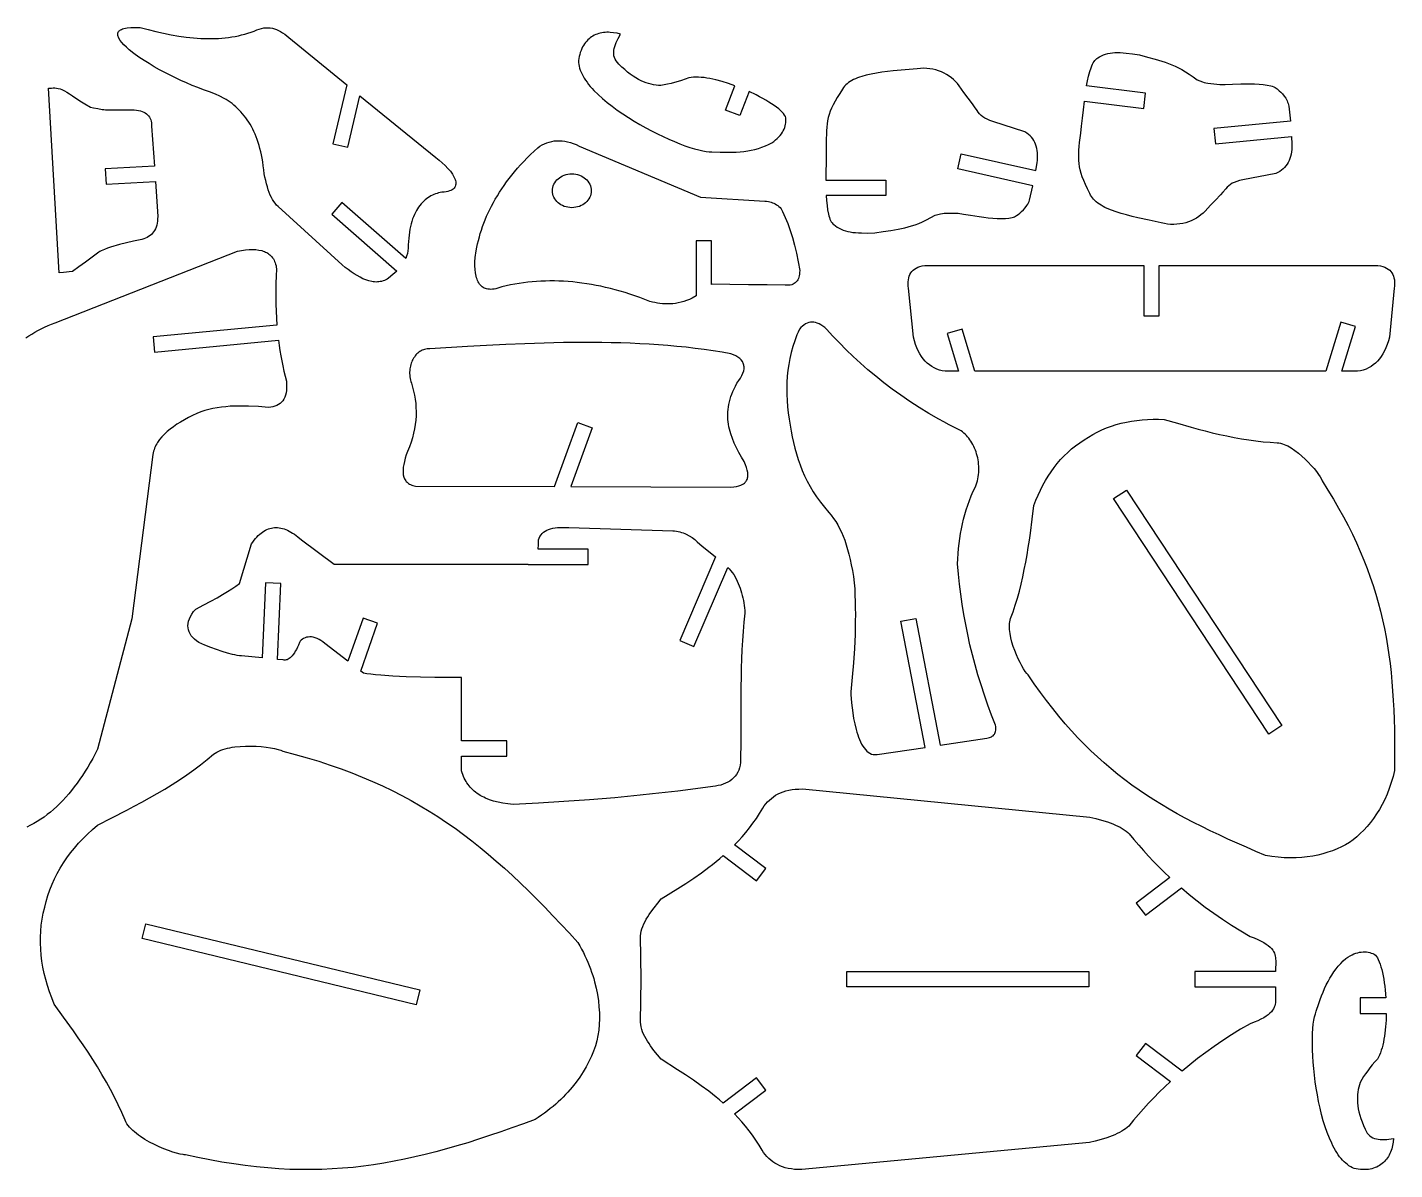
# Model space of a CAD drawing. Extents: x 0 to 500, y 0 to 229.
# Drawn here: x 233.2 to 500, y 0 to 222.8 of the extents above; entities that cross this region are included whole.
import ezdxf

# ---------------------------------------------------------------- set-up
doc = ezdxf.new("R2010")
doc.units = 0

msp = doc.modelspace()

# ---------------------------------------------------------------- linework, layer by layer
at = {"layer": 'schildpad'}
for points in [[(253.06, 218.44), (252.53, 218.94), (252.06, 219.41), (251.65, 219.87), (251.33, 220.29), (251.08, 220.69), (250.99, 220.88), (250.92, 221.07), (250.87, 221.24), (250.85, 221.41), (250.85, 221.57), (250.88, 221.72), (250.93, 221.86), (251.01, 221.99), (251.11, 222.12), (251.24, 222.23), (251.4, 222.34), (251.59, 222.43), (251.81, 222.52), (252.06, 222.6), (252.34, 222.66), (252.66, 222.72), (253.38, 222.79), (254.24, 222.82), (255.24, 222.81), (256.78, 222.39), (258.3, 222.01), (259.8, 221.67), (261.29, 221.38), (262.76, 221.13), (264.21, 220.93), (265.64, 220.77), (267.05, 220.67), (268.44, 220.63), (269.13, 220.63), (269.81, 220.65), (270.48, 220.68), (271.15, 220.72), (271.81, 220.79), (272.47, 220.86), (273.11, 220.96), (273.76, 221.07), (274.39, 221.2), (275.02, 221.35), (275.64, 221.51), (276.26, 221.69), (276.87, 221.89), (277.47, 222.11), (277.96, 222.33), (278.43, 222.49), (278.89, 222.62), (279.34, 222.71), (279.77, 222.75), (280.2, 222.76), (280.62, 222.72), (281.03, 222.65), (281.43, 222.55), (281.83, 222.4), (282.23, 222.22), (282.62, 222.01), (283.02, 221.76), (283.42, 221.48), (283.81, 221.17), (284.22, 220.82), (295.52, 211.59), (292.84, 200.1), (295.76, 199.42), (298.11, 209.48), (312.89, 197.41), (313.55, 196.91), (314.17, 196.39), (314.75, 195.86), (315.28, 195.31), (315.74, 194.76), (316.14, 194.21), (316.3, 193.94), (316.45, 193.68), (316.57, 193.42), (316.67, 193.16), (316.75, 192.92), (316.79, 192.68), (316.82, 192.45), (316.81, 192.22), (316.77, 192.01), (316.7, 191.81), (316.6, 191.63), (316.47, 191.45), (316.31, 191.29), (316.1, 191.15), (315.86, 191.02), (315.59, 190.91), (315.27, 190.82), (314.92, 190.75), (314.52, 190.69), (314.08, 190.66), (313.46, 190.53), (313.15, 190.44), (312.84, 190.33), (312.54, 190.21), (312.24, 190.08), (311.94, 189.93), (311.65, 189.76), (311.37, 189.57), (311.09, 189.37), (310.82, 189.15), (310.55, 188.91), (310.29, 188.65), (310.04, 188.37), (309.8, 188.08), (309.56, 187.76), (309.34, 187.43), (309.13, 187.07), (308.93, 186.7), (308.74, 186.3), (308.56, 185.88), (308.39, 185.44), (308.24, 184.98), (308.1, 184.49), (307.97, 183.98), (307.86, 183.45), (307.76, 182.89), (307.68, 182.31), (307.62, 181.71), (307.57, 181.08), (307.54, 180.43), (307.53, 179.75), (307.46, 179.2), (307.36, 178.69), (307.22, 178.21), (307.06, 177.75), (294.57, 188.64), (292.6, 186.38), (305.31, 175.29), (304.93, 174.94), (304.53, 174.6), (303.66, 173.89), (303.4, 173.73), (303.14, 173.59), (302.88, 173.47), (302.61, 173.36), (302.34, 173.28), (302.07, 173.22), (301.8, 173.18), (301.53, 173.16), (301.25, 173.15), (300.97, 173.16), (300.69, 173.19), (300.41, 173.23), (299.84, 173.36), (299.27, 173.55), (298.7, 173.78), (298.12, 174.07), (297.54, 174.39), (296.96, 174.75), (296.37, 175.15), (295.79, 175.57), (295.21, 176.01), (294.63, 176.47), (282.13, 187.88), (281.85, 188.17), (281.57, 188.5), (281.31, 188.85), (281.07, 189.24), (280.83, 189.66), (280.61, 190.12), (280.41, 190.61), (280.22, 191.13), (280.04, 191.69), (279.87, 192.29), (279.72, 192.92), (279.58, 193.58), (279.45, 194.28), (279.34, 195.02), (279.24, 195.8), (279.15, 196.61), (279.04, 197.29), (278.9, 197.94), (278.76, 198.57), (278.6, 199.19), (278.43, 199.79), (278.25, 200.36), (278.06, 200.92), (277.86, 201.47), (277.64, 201.99), (277.42, 202.5), (277.18, 202.99), (276.93, 203.46), (276.67, 203.92), (276.4, 204.36), (276.12, 204.79), (275.83, 205.2), (275.53, 205.59), (275.22, 205.97), (274.9, 206.33), (274.57, 206.68), (274.23, 207.02), (273.88, 207.34), (273.53, 207.64), (273.16, 207.94), (272.78, 208.21), (272.4, 208.48), (272.01, 208.73), (271.61, 208.97), (270.78, 209.42), (269.93, 209.81), (268.76, 210.22), (267.61, 210.63), (266.48, 211.07), (265.36, 211.51), (264.26, 211.97), (263.18, 212.45), (262.11, 212.95), (261.06, 213.47), (260.02, 214.01), (258.99, 214.56), (257.97, 215.15), (256.97, 215.75), (255.98, 216.38), (255, 217.04), (254.02, 217.73), (253.06, 218.44)], [(348.64, 215.64), (348.34, 215.95), (348.1, 216.27), (347.91, 216.59), (347.77, 216.93), (347.67, 217.27), (347.63, 217.63), (347.62, 217.99), (347.65, 218.35), (347.72, 218.73), (347.82, 219.1), (347.95, 219.49), (348.11, 219.88), (348.29, 220.27), (348.5, 220.67), (348.95, 221.47), (348.26, 221.66), (347.58, 221.78), (346.91, 221.85), (346.58, 221.87), (346.26, 221.87), (345.93, 221.85), (345.61, 221.82), (345.3, 221.77), (344.99, 221.7), (344.69, 221.62), (344.4, 221.52), (344.11, 221.41), (343.83, 221.28), (343.56, 221.13), (343.3, 220.97), (343.04, 220.79), (342.8, 220.59), (342.56, 220.37), (342.34, 220.13), (342.12, 219.88), (341.92, 219.6), (341.73, 219.31), (341.55, 219), (341.39, 218.67), (341.24, 218.32), (341.1, 217.95), (340.98, 217.56), (340.87, 217.15), (340.78, 216.72), (340.75, 216.35), (340.76, 215.98), (340.8, 215.6), (340.86, 215.22), (340.96, 214.84), (341.09, 214.45), (341.25, 214.06), (341.43, 213.67), (341.64, 213.28), (341.88, 212.89), (342.13, 212.49), (342.42, 212.1), (342.72, 211.7), (343.05, 211.31), (343.4, 210.91), (343.76, 210.52), (344.55, 209.73), (345.41, 208.95), (346.33, 208.18), (347.3, 207.42), (348.32, 206.67), (349.38, 205.94), (350.47, 205.23), (351.59, 204.54), (352.72, 203.88), (353.86, 203.24), (355, 202.63), (356.14, 202.05), (357.27, 201.51), (358.38, 201.01), (359.46, 200.54), (360.5, 200.12), (361.51, 199.74), (362.47, 199.41), (363.37, 199.13), (364.2, 198.9), (364.97, 198.73), (365.66, 198.61), (366.26, 198.55), (366.53, 198.55), (366.78, 198.56), (368.39, 198.47), (369.18, 198.45), (369.97, 198.45), (370.75, 198.46), (371.51, 198.49), (372.27, 198.55), (373.01, 198.63), (373.75, 198.74), (374.46, 198.87), (375.17, 199.02), (375.86, 199.21), (376.54, 199.43), (377.2, 199.68), (377.84, 199.96), (378.47, 200.27), (378.85, 200.56), (379.21, 200.86), (379.53, 201.15), (379.82, 201.45), (380.09, 201.75), (380.32, 202.05), (380.52, 202.36), (380.7, 202.66), (380.85, 202.97), (380.97, 203.28), (381.07, 203.59), (381.14, 203.91), (381.19, 204.23), (381.21, 204.54), (381.21, 204.86), (381.18, 205.19), (381.1, 205.44), (380.96, 205.7), (380.75, 205.99), (380.49, 206.28), (380.17, 206.59), (379.8, 206.91), (379.38, 207.24), (378.92, 207.58), (378.42, 207.92), (377.88, 208.26), (377.3, 208.61), (376.7, 208.96), (376.06, 209.3), (375.4, 209.64), (374.02, 210.3), (372.23, 205.61), (369.43, 206.67), (371.24, 211.44), (370, 211.88), (368.76, 212.26), (367.54, 212.59), (366.95, 212.72), (366.36, 212.84), (365.79, 212.94), (365.23, 213.02), (364.69, 213.07), (364.16, 213.11), (363.66, 213.12), (363.18, 213.11), (362.72, 213.07), (362.29, 213), (361.57, 212.73), (360.87, 212.48), (360.17, 212.25), (359.49, 212.05), (358.81, 211.87), (358.14, 211.72), (357.48, 211.59), (356.82, 211.47), (356.35, 211.5), (355.88, 211.55), (355.4, 211.63), (354.92, 211.72), (354.43, 211.85), (353.94, 212.01), (353.44, 212.2), (352.94, 212.42), (352.43, 212.68), (351.91, 212.97), (351.39, 213.31), (350.85, 213.68), (350.31, 214.1), (349.77, 214.57), (349.21, 215.08), (348.64, 215.64)], [(477.2, 210.7), (477.46, 210.47), (477.76, 210.18), (478.08, 209.83), (478.4, 209.43), (478.71, 208.98), (478.98, 208.5), (479.09, 208.24), (479.19, 207.98), (479.28, 207.71), (479.34, 207.43), (479.62, 204.54), (464.71, 203.09), (465, 200.1), (479.84, 201.54), (479.92, 200.03), (479.91, 199.51), (479.88, 199.01), (479.83, 198.53), (479.75, 198.07), (479.65, 197.63), (479.52, 197.22), (479.36, 196.83), (479.18, 196.46), (478.97, 196.11), (478.74, 195.78), (478.48, 195.48), (478.2, 195.2), (477.89, 194.94), (477.55, 194.71), (477.18, 194.5), (476.79, 194.32), (470.37, 193.07), (469.72, 192.93), (469.17, 192.77), (468.69, 192.59), (468.28, 192.4), (467.93, 192.17), (467.61, 191.92), (467.31, 191.64), (467.03, 191.32), (466.48, 190.69), (465.97, 190.13), (465, 189.14), (464.04, 188.14), (463.53, 187.58), (462.98, 186.95), (462.6, 186.59), (462.18, 186.24), (461.74, 185.92), (461.28, 185.62), (460.79, 185.35), (460.28, 185.11), (459.75, 184.9), (459.2, 184.72), (458.64, 184.58), (458.06, 184.47), (457.47, 184.4), (456.87, 184.37), (456.27, 184.39), (455.65, 184.44), (455.04, 184.55), (454.42, 184.71), (452.11, 185.19), (449.84, 185.68), (448.73, 185.94), (447.66, 186.22), (446.63, 186.51), (445.65, 186.82), (444.73, 187.15), (443.87, 187.51), (443.46, 187.7), (443.08, 187.9), (442.71, 188.11), (442.37, 188.32), (442.05, 188.55), (441.75, 188.78), (441.47, 189.03), (441.22, 189.28), (441, 189.55), (440.8, 189.82), (440.63, 190.11), (440.49, 190.41), (440.03, 191.32), (439.64, 192.16), (439.3, 192.93), (439.03, 193.66), (438.8, 194.34), (438.62, 195), (438.49, 195.63), (438.4, 196.26), (438.35, 196.88), (438.33, 197.52), (438.34, 198.18), (438.37, 198.87), (438.43, 199.61), (438.51, 200.39), (438.72, 202.17), (438.89, 203.58), (439.06, 205.13), (439.24, 206.76), (439.44, 208.42), (451.02, 206.98), (451.39, 209.96), (439.88, 211.39), (440.06, 212.38), (440.27, 213.32), (440.5, 214.18), (440.75, 214.95), (440.88, 215.29), (441.03, 215.61), (441.17, 215.9), (441.33, 216.16), (441.5, 216.39), (441.67, 216.58), (441.85, 216.73), (442.04, 216.85), (442.4, 217.08), (442.77, 217.28), (443.16, 217.45), (443.57, 217.59), (444, 217.7), (444.44, 217.79), (444.91, 217.85), (445.4, 217.89), (445.91, 217.9), (446.44, 217.9), (447, 217.87), (447.58, 217.82), (448.82, 217.68), (450.17, 217.47), (451.78, 217.01), (453.24, 216.61), (454.58, 216.22), (455.23, 216.01), (455.87, 215.78), (456.51, 215.53), (457.15, 215.25), (457.8, 214.93), (458.46, 214.57), (459.15, 214.17), (459.87, 213.7), (460.63, 213.18), (461.43, 212.6), (462.47, 212.2), (462.82, 212.09), (463.16, 212.01), (463.55, 211.95), (464.09, 211.88), (465.84, 211.67), (466.88, 211.7), (468.31, 211.75), (469.98, 211.8), (470.87, 211.81), (471.77, 211.81), (472.66, 211.79), (473.52, 211.74), (474.35, 211.66), (475.11, 211.56), (475.79, 211.41), (476.1, 211.32), (476.38, 211.22), (476.63, 211.11), (476.85, 210.98), (477.04, 210.85), (477.2, 210.7)], [(426.2, 186.13), (426.49, 186.32), (426.83, 186.57), (427.19, 186.88), (427.56, 187.24), (427.91, 187.64), (428.24, 188.09), (428.39, 188.33), (428.52, 188.58), (428.64, 188.84), (428.73, 189.1), (429.36, 191.94), (414.75, 195.22), (415.41, 198.14), (429.95, 194.89), (430.22, 196.37), (430.28, 196.89), (430.31, 197.39), (430.32, 197.88), (430.29, 198.34), (430.24, 198.79), (430.17, 199.22), (430.06, 199.63), (429.93, 200.02), (429.77, 200.39), (429.58, 200.74), (429.36, 201.07), (429.11, 201.38), (428.83, 201.67), (428.52, 201.95), (428.19, 202.2), (427.82, 202.43), (421.6, 204.46), (420.98, 204.68), (420.45, 204.91), (420, 205.14), (419.61, 205.39), (419.29, 205.65), (419, 205.94), (418.74, 206.26), (418.5, 206.61), (418.03, 207.3), (417.59, 207.92), (416.76, 209.03), (415.93, 210.14), (415.49, 210.75), (415.02, 211.44), (414.69, 211.85), (414.32, 212.25), (413.92, 212.62), (413.5, 212.97), (413.05, 213.3), (412.57, 213.6), (412.07, 213.88), (411.55, 214.12), (411.01, 214.34), (410.45, 214.51), (409.87, 214.66), (409.28, 214.76), (408.68, 214.82), (408.06, 214.83), (407.44, 214.8), (406.8, 214.73), (404.45, 214.54), (402.14, 214.33), (401.01, 214.2), (399.91, 214.06), (398.86, 213.9), (397.85, 213.71), (396.89, 213.5), (395.99, 213.24), (395.56, 213.1), (395.16, 212.95), (394.77, 212.79), (394.4, 212.62), (394.05, 212.44), (393.73, 212.24), (393.42, 212.04), (393.14, 211.81), (392.89, 211.58), (392.66, 211.33), (392.45, 211.07), (392.27, 210.79), (391.71, 209.94), (391.22, 209.16), (390.79, 208.43), (390.43, 207.74), (390.12, 207.09), (389.86, 206.46), (389.65, 205.85), (389.48, 205.24), (389.35, 204.62), (389.25, 203.99), (389.18, 203.34), (389.13, 202.65), (389.1, 201.91), (389.09, 201.12), (389.07, 199.34), (389.06, 197.91), (389.05, 196.35), (389.02, 194.72), (389.02, 193.04), (400.69, 193.04), (400.69, 190.04), (389.08, 190.04), (389.14, 189.03), (389.23, 188.08), (389.35, 187.2), (389.51, 186.4), (389.6, 186.04), (389.7, 185.71), (389.81, 185.4), (389.94, 185.13), (390.07, 184.88), (390.22, 184.67), (390.38, 184.5), (390.56, 184.36), (390.88, 184.08), (391.23, 183.84), (391.6, 183.62), (391.98, 183.43), (392.39, 183.27), (392.82, 183.12), (393.28, 183.01), (393.76, 182.91), (394.26, 182.83), (394.79, 182.78), (395.35, 182.73), (395.93, 182.71), (397.18, 182.7), (398.54, 182.74), (400.21, 182.99), (401.7, 183.21), (403.08, 183.44), (403.75, 183.57), (404.41, 183.71), (405.07, 183.89), (405.74, 184.08), (406.43, 184.32), (407.13, 184.59), (407.87, 184.91), (408.64, 185.28), (409.46, 185.7), (410.32, 186.19), (411.4, 186.45), (411.76, 186.52), (412.11, 186.56), (412.51, 186.57), (413.05, 186.57), (414.81, 186.56), (415.84, 186.41), (417.25, 186.18), (418.91, 185.92), (419.79, 185.8), (420.68, 185.69), (421.57, 185.6), (422.43, 185.54), (423.25, 185.52), (424.02, 185.53), (424.72, 185.59), (425.04, 185.64), (425.33, 185.71), (425.59, 185.79), (425.83, 185.88), (426.03, 186), (426.2, 186.13)], [(242.05, 175.22), (241.4, 175.12), (240.86, 175.05), (240.26, 175.01), (239.44, 174.96), (237.37, 210.94), (237.95, 210.99), (238.27, 211.01), (238.59, 211.01), (238.92, 210.98), (239.26, 210.92), (239.61, 210.82), (239.97, 210.68), (240.46, 210.44), (240.95, 210.16), (241.47, 209.84), (242.05, 209.47), (243.49, 208.52), (244.41, 207.93), (245.51, 207.25), (246.15, 207.14), (246.98, 206.97), (247.81, 206.82), (248.17, 206.77), (248.45, 206.75), (251.23, 206.76), (252.63, 206.76), (254.05, 206.74), (254.49, 206.69), (254.9, 206.62), (255.28, 206.53), (255.62, 206.42), (255.93, 206.29), (256.21, 206.13), (256.46, 205.96), (256.68, 205.76), (256.87, 205.55), (257.03, 205.32), (257.17, 205.07), (257.28, 204.8), (257.36, 204.52), (257.42, 204.22), (257.46, 203.91), (257.47, 203.58), (258, 195.73), (248.42, 195.23), (248.58, 192.23), (258.19, 192.74), (258.65, 185.92), (258.64, 185.46), (258.6, 185.02), (258.53, 184.61), (258.45, 184.23), (258.33, 183.87), (258.2, 183.53), (258.04, 183.22), (257.85, 182.93), (257.65, 182.67), (257.42, 182.43), (257.16, 182.21), (256.88, 182.01), (256.58, 181.84), (256.26, 181.69), (255.92, 181.56), (255.55, 181.46), (253.93, 181.12), (252.58, 180.8), (251.19, 180.44), (249.44, 179.97), (248.88, 179.78), (248.24, 179.52), (247.63, 179.24), (247.37, 179.09), (247.15, 178.95), (244.56, 177.03), (243.27, 176.09), (242.05, 175.22)], [(354.69, 169.35), (353.71, 169.74), (352.73, 170.1), (351.76, 170.45), (350.79, 170.77), (349.83, 171.08), (348.88, 171.37), (347.93, 171.63), (346.98, 171.88), (346.04, 172.11), (345.11, 172.31), (344.18, 172.5), (343.26, 172.67), (342.34, 172.82), (341.42, 172.95), (340.51, 173.07), (339.61, 173.16), (338.71, 173.23), (337.82, 173.29), (336.93, 173.33), (336.04, 173.35), (335.16, 173.35), (334.29, 173.34), (333.42, 173.3), (332.55, 173.25), (331.69, 173.18), (330.84, 173.09), (329.99, 172.99), (329.14, 172.87), (328.3, 172.73), (327.46, 172.57), (326.63, 172.4), (325.8, 172.21), (325.39, 172.06), (325.01, 171.94), (324.64, 171.85), (324.29, 171.78), (323.96, 171.74), (323.65, 171.72), (323.35, 171.73), (323.08, 171.76), (322.82, 171.81), (322.57, 171.88), (322.34, 171.98), (322.13, 172.1), (321.93, 172.23), (321.75, 172.39), (321.58, 172.57), (321.43, 172.76), (321.29, 172.97), (321.16, 173.2), (321.05, 173.45), (320.95, 173.71), (320.86, 173.99), (320.78, 174.28), (320.66, 174.91), (320.58, 175.6), (320.54, 176.33), (320.53, 177.11), (320.56, 177.92), (320.78, 179.26), (320.91, 179.93), (321.06, 180.6), (321.22, 181.27), (321.4, 181.94), (321.59, 182.61), (321.8, 183.28), (322.03, 183.95), (322.27, 184.62), (322.54, 185.29), (322.82, 185.96), (323.12, 186.63), (323.44, 187.3), (323.77, 187.97), (324.13, 188.64), (324.51, 189.31), (324.91, 189.98), (325.32, 190.65), (325.76, 191.32), (326.22, 191.99), (326.7, 192.66), (327.21, 193.33), (327.73, 194), (328.28, 194.66), (328.85, 195.33), (329.45, 196), (330.06, 196.67), (330.71, 197.34), (331.37, 198.01), (332.07, 198.68), (332.78, 199.35), (333.22, 199.64), (333.66, 199.89), (334.12, 200.11), (334.58, 200.3), (335.05, 200.45), (335.53, 200.57), (336.02, 200.66), (336.51, 200.7), (337.02, 200.71), (337.54, 200.68), (338.07, 200.62), (338.61, 200.51), (339.16, 200.36), (339.72, 200.17), (340.3, 199.94), (340.88, 199.67), (364.53, 189.67), (377.07, 188.94), (377.4, 188.93), (377.84, 188.85), (378.33, 188.72), (378.59, 188.62), (378.86, 188.51), (379.12, 188.38), (379.38, 188.23), (379.62, 188.06), (379.86, 187.87), (380.07, 187.66), (380.27, 187.43), (380.43, 187.17), (380.57, 186.89), (380.83, 186.33), (381.09, 185.75), (381.59, 184.53), (382.06, 183.21), (382.5, 181.81), (382.91, 180.32), (383.28, 178.76), (383.61, 177.11), (383.9, 175.38), (383.89, 175.03), (383.86, 174.7), (383.8, 174.38), (383.73, 174.09), (383.64, 173.82), (383.52, 173.58), (383.39, 173.36), (383.23, 173.16), (383.04, 172.99), (382.83, 172.84), (382.6, 172.72), (382.34, 172.62), (382.06, 172.56), (381.75, 172.52), (381.41, 172.51), (381.04, 172.52), (377.54, 172.58), (373.92, 172.62), (370.3, 172.66), (366.8, 172.72), (366.67, 172.64), (366.67, 181.15), (363.67, 181.15), (363.67, 170.47), (362.95, 169.98), (362.39, 169.74), (361.84, 169.52), (361.29, 169.34), (360.76, 169.19), (360.22, 169.07), (359.7, 168.98), (359.18, 168.91), (358.66, 168.87), (358.15, 168.86), (357.64, 168.87), (357.14, 168.9), (356.64, 168.95), (356.15, 169.02), (355.66, 169.12), (355.17, 169.22), (354.69, 169.35)], [(335.65, 190.95), (335.66, 191.29), (335.72, 191.61), (335.82, 191.93), (335.94, 192.23), (336.1, 192.52), (336.29, 192.79), (336.51, 193.05), (336.76, 193.28), (337.03, 193.5), (337.32, 193.68), (337.63, 193.85), (337.96, 193.99), (338.31, 194.1), (338.67, 194.18), (339.05, 194.23), (339.44, 194.25), (339.83, 194.23), (340.2, 194.18), (340.57, 194.1), (340.91, 193.99), (341.25, 193.85), (341.56, 193.68), (341.85, 193.5), (342.12, 193.28), (342.36, 193.05), (342.58, 192.79), (342.77, 192.52), (342.93, 192.23), (343.06, 191.93), (343.15, 191.61), (343.21, 191.29), (343.23, 190.95), (343.21, 190.61), (343.15, 190.28), (343.06, 189.97), (342.93, 189.67), (342.77, 189.38), (342.58, 189.1), (342.36, 188.85), (342.12, 188.62), (341.85, 188.4), (341.56, 188.21), (341.25, 188.05), (340.91, 187.91), (340.57, 187.8), (340.2, 187.72), (339.83, 187.67), (339.44, 187.65), (339.05, 187.67), (338.67, 187.72), (338.31, 187.8), (337.96, 187.91), (337.63, 188.05), (337.32, 188.21), (337.03, 188.4), (336.76, 188.62), (336.51, 188.85), (336.29, 189.1), (336.1, 189.38), (335.94, 189.67), (335.82, 189.97), (335.72, 190.28), (335.66, 190.61), (335.65, 190.95)], [(454.01, 176.37), (496.72, 176.37), (497.21, 176.29), (497.65, 176.18), (498.05, 176.04), (498.41, 175.87), (498.73, 175.67), (499, 175.45), (499.24, 175.2), (499.44, 174.93), (499.61, 174.63), (499.74, 174.31), (499.84, 173.96), (499.91, 173.6), (499.95, 173.21), (499.96, 172.8), (499.94, 172.37), (499.89, 171.92), (498.94, 162.4), (498.74, 161.66), (498.52, 160.96), (498.27, 160.31), (497.99, 159.71), (497.69, 159.14), (497.37, 158.62), (497.01, 158.15), (496.64, 157.71), (496.24, 157.32), (495.81, 156.97), (495.36, 156.66), (494.89, 156.39), (494.39, 156.17), (493.86, 155.98), (493.32, 155.83), (492.75, 155.73), (489.69, 155.73), (492.32, 164.48), (489.45, 165.34), (486.56, 155.73), (452.51, 155.73), (452.51, 155.73), (418.04, 155.73), (415.57, 163.96), (412.7, 163.1), (414.91, 155.73), (412.27, 155.73), (411.7, 155.83), (411.15, 155.98), (410.63, 156.17), (410.13, 156.39), (409.66, 156.66), (409.2, 156.97), (408.78, 157.32), (408.38, 157.71), (408, 158.15), (407.65, 158.62), (407.32, 159.14), (407.02, 159.71), (406.75, 160.31), (406.5, 160.96), (406.27, 161.66), (406.08, 162.4), (405.12, 171.92), (405.08, 172.37), (405.06, 172.8), (405.07, 173.21), (405.11, 173.6), (405.17, 173.96), (405.27, 174.31), (405.4, 174.63), (405.57, 174.93), (405.77, 175.2), (406.01, 175.45), (406.29, 175.67), (406.61, 175.87), (406.96, 176.04), (407.36, 176.18), (407.81, 176.29), (408.3, 176.37), (451.01, 176.37), (451.01, 166.52), (454.01, 166.52), (454.01, 176.37)], [(393.86, 93.2), (393.89, 92.63), (393.93, 91.91), (394, 91.06), (394.11, 90.11), (394.25, 89.1), (394.42, 88.03), (394.64, 86.95), (394.9, 85.89), (395.05, 85.36), (395.21, 84.85), (395.38, 84.36), (395.57, 83.89), (395.77, 83.44), (395.98, 83.01), (396.21, 82.62), (396.45, 82.26), (396.71, 81.93), (396.99, 81.65), (397.28, 81.41), (397.59, 81.21), (397.91, 81.07), (398.26, 80.98), (398.43, 80.95), (398.62, 80.95), (398.8, 80.95), (398.99, 80.97), (408.36, 82.38), (403.63, 106.96), (406.58, 107.52), (411.33, 82.83), (420.42, 84.2), (420.67, 84.23), (420.9, 84.28), (421.11, 84.35), (421.3, 84.44), (421.48, 84.54), (421.63, 84.65), (421.76, 84.79), (421.88, 84.94), (421.97, 85.1), (422.05, 85.29), (422.11, 85.48), (422.15, 85.7), (422.17, 85.92), (422.18, 86.17), (422.16, 86.43), (422.13, 86.7), (421.35, 88.66), (420.62, 90.62), (419.93, 92.58), (419.28, 94.54), (418.68, 96.51), (418.12, 98.47), (417.6, 100.44), (417.12, 102.4), (416.68, 104.37), (416.29, 106.34), (415.93, 108.31), (415.6, 110.28), (415.32, 112.25), (415.07, 114.22), (414.85, 116.19), (414.67, 118.17), (414.72, 119.17), (414.79, 120.16), (414.88, 121.15), (414.99, 122.13), (415.12, 123.1), (415.28, 124.06), (415.45, 125.02), (415.65, 125.96), (415.88, 126.9), (416.13, 127.83), (416.4, 128.74), (416.7, 129.65), (417.03, 130.55), (417.38, 131.44), (417.76, 132.32), (418.17, 133.18), (418.32, 133.57), (418.46, 133.96), (418.57, 134.36), (418.67, 134.77), (418.74, 135.17), (418.8, 135.58), (418.84, 135.99), (418.86, 136.4), (418.86, 136.81), (418.84, 137.22), (418.81, 137.63), (418.77, 138.04), (418.7, 138.44), (418.62, 138.84), (418.53, 139.23), (418.42, 139.62), (418.3, 140), (418.17, 140.37), (418.02, 140.73), (417.86, 141.08), (417.69, 141.43), (417.5, 141.76), (417.31, 142.08), (417.1, 142.38), (416.89, 142.68), (416.66, 142.95), (416.43, 143.22), (416.19, 143.46), (415.93, 143.69), (415.68, 143.9), (415.41, 144.09), (415.14, 144.27), (414.08, 144.79), (413.04, 145.32), (412.03, 145.87), (411.03, 146.41), (409.08, 147.53), (407.2, 148.68), (405.38, 149.85), (403.63, 151.05), (401.94, 152.26), (400.31, 153.5), (398.74, 154.76), (397.22, 156.03), (395.76, 157.32), (394.34, 158.62), (392.98, 159.94), (391.66, 161.26), (390.39, 162.6), (389.16, 163.93), (388.78, 164.26), (388.4, 164.55), (388.04, 164.79), (387.68, 164.98), (387.32, 165.13), (386.98, 165.23), (386.64, 165.29), (386.3, 165.31), (385.98, 165.29), (385.65, 165.22), (385.34, 165.11), (385.03, 164.96), (384.73, 164.76), (384.43, 164.53), (384.14, 164.25), (383.86, 163.94), (383.6, 163.38), (383.36, 162.82), (382.92, 161.68), (382.55, 160.55), (382.22, 159.4), (381.96, 158.25), (381.75, 157.09), (381.58, 155.92), (381.47, 154.75), (381.4, 153.57), (381.38, 152.39), (381.4, 151.2), (381.45, 150.01), (381.55, 148.82), (381.67, 147.62), (381.83, 146.41), (382.02, 145.2), (382.22, 144.06), (382.43, 142.93), (382.68, 141.82), (382.95, 140.72), (383.26, 139.62), (383.6, 138.54), (383.98, 137.47), (384.39, 136.41), (384.86, 135.36), (385.37, 134.32), (385.93, 133.28), (386.54, 132.25), (387.2, 131.23), (387.93, 130.21), (388.71, 129.2), (389.56, 128.2), (390.04, 127.64), (390.49, 127.05), (390.92, 126.43), (391.32, 125.78), (391.69, 125.09), (392.04, 124.36), (392.37, 123.58), (392.68, 122.77), (392.97, 121.91), (393.25, 121), (393.5, 120.05), (393.74, 119.05), (393.96, 117.99), (394.17, 116.88), (394.37, 115.72), (394.55, 114.5), (394.63, 113.31), (394.68, 112.09), (394.73, 110.85), (394.75, 109.59), (394.76, 108.31), (394.75, 107.02), (394.73, 105.7), (394.69, 104.37), (394.57, 101.65), (394.39, 98.88), (394.16, 96.06), (393.86, 93.2)], [(307.37, 140.1), (307.13, 139.42), (306.94, 138.78), (306.77, 138.16), (306.65, 137.57), (306.56, 137.01), (306.52, 136.48), (306.52, 135.99), (306.57, 135.53), (306.67, 135.11), (306.74, 134.91), (306.82, 134.73), (306.92, 134.55), (307.03, 134.39), (307.15, 134.23), (307.29, 134.09), (307.45, 133.95), (307.61, 133.83), (307.8, 133.72), (308, 133.62), (308.21, 133.54), (308.44, 133.46), (308.69, 133.4), (308.95, 133.35), (336.06, 133.26), (340.62, 145.74), (343.43, 144.71), (339.25, 133.25), (370.47, 133.15), (371.04, 133.19), (371.56, 133.26), (372.02, 133.37), (372.44, 133.51), (372.8, 133.69), (372.95, 133.79), (373.1, 133.9), (373.23, 134.02), (373.35, 134.15), (373.46, 134.29), (373.55, 134.44), (373.62, 134.6), (373.69, 134.76), (373.73, 134.94), (373.77, 135.13), (373.79, 135.53), (373.76, 135.96), (373.67, 136.44), (373.53, 136.96), (373.32, 137.51), (373.05, 138.11), (372.52, 139), (372.02, 139.89), (371.56, 140.79), (371.14, 141.7), (370.77, 142.61), (370.46, 143.53), (370.32, 144), (370.2, 144.46), (370.1, 144.93), (370.02, 145.4), (369.95, 145.88), (369.91, 146.35), (369.88, 146.83), (369.87, 147.32), (369.89, 147.8), (369.93, 148.29), (369.99, 148.79), (370.07, 149.28), (370.18, 149.78), (370.31, 150.28), (370.46, 150.79), (370.65, 151.3), (370.86, 151.82), (371.1, 152.34), (371.36, 152.86), (371.66, 153.39), (372.05, 153.92), (372.38, 154.42), (372.64, 154.9), (372.83, 155.36), (372.97, 155.79), (373.04, 156.2), (373.05, 156.4), (373.05, 156.59), (373.03, 156.78), (373, 156.96), (372.95, 157.14), (372.89, 157.31), (372.81, 157.47), (372.72, 157.63), (372.49, 157.94), (372.2, 158.22), (371.85, 158.48), (371.45, 158.72), (370.99, 158.94), (370.47, 159.15), (368.76, 159.45), (367.02, 159.73), (365.28, 159.98), (363.52, 160.21), (361.74, 160.42), (359.95, 160.6), (358.16, 160.76), (356.34, 160.9), (354.52, 161.02), (352.69, 161.12), (350.85, 161.2), (349.01, 161.27), (347.15, 161.31), (345.29, 161.34), (341.56, 161.36), (337.81, 161.32), (334.06, 161.24), (330.3, 161.11), (326.55, 160.96), (322.81, 160.78), (319.09, 160.57), (311.73, 160.14), (311.47, 160.13), (311.21, 160.11), (310.96, 160.07), (310.72, 160.01), (310.48, 159.93), (310.25, 159.83), (310.03, 159.72), (309.81, 159.59), (309.61, 159.44), (309.41, 159.29), (309.22, 159.11), (309.04, 158.93), (308.87, 158.73), (308.72, 158.52), (308.57, 158.29), (308.43, 158.06), (308.31, 157.82), (308.2, 157.56), (308.1, 157.3), (308.01, 157.03), (307.94, 156.75), (307.88, 156.47), (307.84, 156.18), (307.81, 155.88), (307.8, 155.58), (307.8, 155.28), (307.82, 154.97), (307.85, 154.66), (307.9, 154.34), (307.97, 154.03), (308.06, 153.71), (308.16, 153.39), (308.39, 152.62), (308.58, 151.85), (308.75, 151.07), (308.88, 150.28), (308.98, 149.48), (309.04, 148.68), (309.07, 147.86), (309.05, 147.04), (309, 146.21), (308.91, 145.37), (308.77, 144.52), (308.58, 143.65), (308.35, 142.78), (308.08, 141.9), (307.75, 141), (307.37, 140.1)], [(474.79, 61.29), (472.9, 62.09), (471.04, 62.88), (469.22, 63.68), (467.45, 64.48), (465.71, 65.28), (464.01, 66.09), (462.34, 66.91), (460.71, 67.73), (459.11, 68.58), (457.54, 69.44), (456, 70.31), (454.49, 71.21), (453.01, 72.12), (451.56, 73.06), (450.13, 74.03), (448.72, 75.03), (447.34, 76.05), (445.98, 77.11), (444.64, 78.2), (443.32, 79.33), (442.01, 80.5), (440.72, 81.71), (439.45, 82.96), (438.19, 84.25), (436.94, 85.6), (435.71, 86.99), (434.48, 88.44), (433.27, 89.94), (432.06, 91.49), (430.85, 93.1), (429.66, 94.77), (428.46, 96.51), (428.2, 96.79), (427.9, 97.18), (427.58, 97.68), (427.23, 98.27), (426.88, 98.93), (426.53, 99.65), (426.18, 100.43), (425.86, 101.24), (425.56, 102.07), (425.3, 102.92), (425.09, 103.76), (424.94, 104.59), (424.88, 105), (424.84, 105.39), (424.82, 105.78), (424.83, 106.15), (424.85, 106.52), (424.89, 106.86), (424.96, 107.19), (425.05, 107.5), (425.52, 108.79), (425.96, 110.11), (426.37, 111.46), (426.75, 112.84), (427.1, 114.23), (427.42, 115.64), (427.72, 117.06), (428, 118.49), (428.25, 119.92), (428.49, 121.34), (428.7, 122.76), (428.9, 124.16), (429.26, 126.92), (429.57, 129.56), (429.98, 130.58), (430.4, 131.58), (430.86, 132.55), (431.34, 133.49), (431.85, 134.4), (432.38, 135.28), (432.95, 136.13), (433.54, 136.95), (434.16, 137.74), (434.81, 138.5), (435.49, 139.23), (436.2, 139.92), (436.95, 140.58), (437.72, 141.21), (438.53, 141.8), (439.37, 142.35), (440.21, 142.91), (441.07, 143.42), (441.95, 143.89), (442.86, 144.32), (443.77, 144.7), (444.71, 145.04), (445.67, 145.34), (446.64, 145.6), (447.63, 145.83), (448.64, 146.01), (449.66, 146.16), (450.7, 146.26), (451.76, 146.34), (452.83, 146.37), (453.92, 146.38), (455.02, 146.34), (457.58, 145.59), (460.25, 144.83), (461.61, 144.46), (463, 144.1), (464.4, 143.76), (465.82, 143.43), (467.24, 143.12), (468.66, 142.83), (470.09, 142.58), (471.51, 142.35), (472.92, 142.15), (474.32, 142), (475.71, 141.88), (477.08, 141.81), (477.4, 141.77), (477.73, 141.7), (478.07, 141.61), (478.41, 141.48), (478.75, 141.34), (479.1, 141.17), (479.45, 140.98), (479.8, 140.77), (480.5, 140.3), (481.19, 139.77), (481.87, 139.2), (482.52, 138.6), (483.13, 137.98), (483.71, 137.36), (484.24, 136.75), (484.71, 136.17), (485.11, 135.62), (485.44, 135.12), (485.68, 134.69), (485.84, 134.34), (486.96, 132.56), (488.03, 130.8), (489.04, 129.06), (489.99, 127.34), (490.89, 125.63), (491.73, 123.93), (492.53, 122.25), (493.27, 120.57), (493.97, 118.91), (494.61, 117.24), (495.22, 115.58), (495.78, 113.92), (496.29, 112.26), (496.77, 110.6), (497.21, 108.93), (497.6, 107.26), (497.96, 105.57), (498.29, 103.88), (498.58, 102.17), (498.84, 100.45), (499.07, 98.71), (499.27, 96.95), (499.44, 95.17), (499.58, 93.37), (499.7, 91.54), (499.8, 89.69), (499.87, 87.8), (499.92, 85.89), (499.96, 83.94), (499.97, 81.96), (499.97, 79.94), (499.95, 77.88), (499.66, 76.66), (499.31, 75.49), (498.93, 74.35), (498.5, 73.27), (498.04, 72.23), (497.54, 71.23), (497.01, 70.28), (496.45, 69.38), (495.86, 68.52), (495.25, 67.71), (494.61, 66.95), (493.95, 66.23), (493.27, 65.56), (492.58, 64.94), (491.87, 64.36), (491.16, 63.83), (490.39, 63.38), (489.58, 62.96), (488.74, 62.57), (487.85, 62.22), (486.94, 61.9), (485.98, 61.61), (485, 61.37), (483.98, 61.16), (482.93, 61), (481.85, 60.89), (480.74, 60.82), (479.6, 60.81), (478.44, 60.85), (477.25, 60.94), (476.03, 61.09), (474.79, 61.29)], [(477.93, 86.63), (475.43, 84.98), (445.15, 130.9), (447.66, 132.55), (477.93, 86.63)], [(274.59, 114.32), (276.97, 122.06), (277.23, 122.43), (277.48, 122.78), (277.75, 123.1), (278.01, 123.4), (278.28, 123.68), (278.55, 123.93), (278.82, 124.16), (279.1, 124.37), (279.38, 124.56), (279.67, 124.72), (279.95, 124.86), (280.24, 124.98), (280.54, 125.08), (280.83, 125.15), (281.13, 125.2), (281.44, 125.23), (281.74, 125.24), (282.05, 125.23), (282.36, 125.2), (282.68, 125.14), (283, 125.06), (283.32, 124.97), (283.64, 124.85), (283.97, 124.71), (284.3, 124.55), (284.63, 124.37), (284.97, 124.16), (285.31, 123.94), (286, 123.44), (286.7, 122.85), (293.05, 118.09), (330.9, 118.09), (330.9, 118.04), (342.63, 118.04), (342.63, 121.04), (332.87, 121.04), (332.91, 121.92), (332.93, 122.85), (333.06, 123.21), (333.23, 123.53), (333.43, 123.83), (333.66, 124.1), (333.93, 124.33), (334.22, 124.55), (334.55, 124.73), (334.92, 124.89), (335.31, 125.02), (335.73, 125.12), (336.19, 125.2), (336.67, 125.26), (337.18, 125.29), (337.72, 125.29), (338.29, 125.28), (338.88, 125.23), (359.13, 124.64), (359.49, 124.6), (359.85, 124.55), (360.19, 124.48), (360.53, 124.4), (360.86, 124.31), (361.17, 124.2), (361.48, 124.08), (361.78, 123.95), (362.35, 123.64), (362.9, 123.29), (363.41, 122.9), (363.89, 122.46), (364.85, 121.62), (365.78, 120.88), (367.49, 119.56), (360.49, 103.24), (363.25, 102.05), (369.87, 117.49), (370.17, 117.17), (370.46, 116.84), (370.75, 116.48), (371.03, 116.11), (371.49, 115.23), (371.9, 114.33), (372.26, 113.42), (372.57, 112.49), (372.7, 112.01), (372.82, 111.54), (372.92, 111.05), (373.01, 110.57), (373.09, 110.07), (373.14, 109.58), (373.19, 109.07), (373.21, 108.57), (373.02, 106.79), (372.87, 105), (372.74, 103.21), (372.64, 101.42), (372.56, 99.62), (372.5, 97.83), (372.46, 96.03), (372.44, 94.23), (372.42, 90.64), (372.41, 87.06), (372.4, 83.49), (372.35, 79.95), (372.33, 79.4), (372.27, 78.88), (372.16, 78.39), (372, 77.93), (371.81, 77.51), (371.58, 77.11), (371.3, 76.74), (371, 76.4), (370.66, 76.09), (370.28, 75.81), (369.88, 75.57), (369.45, 75.36), (368.99, 75.18), (368.5, 75.03), (367.99, 74.91), (367.46, 74.83), (365.02, 74.48), (362.57, 74.16), (360.12, 73.85), (357.66, 73.55), (355.21, 73.28), (352.75, 73.02), (350.28, 72.78), (347.81, 72.55), (345.34, 72.34), (342.87, 72.14), (337.91, 71.79), (332.95, 71.5), (327.97, 71.26), (326.94, 71.36), (325.97, 71.5), (325.05, 71.68), (324.19, 71.9), (323.38, 72.16), (322.62, 72.46), (322.26, 72.63), (321.92, 72.8), (321.59, 72.99), (321.27, 73.18), (320.96, 73.39), (320.67, 73.61), (320.39, 73.83), (320.12, 74.07), (319.87, 74.32), (319.63, 74.58), (319.4, 74.85), (319.19, 75.13), (318.99, 75.43), (318.8, 75.73), (318.62, 76.04), (318.46, 76.37), (318.31, 76.71), (318.17, 77.06), (318.05, 77.42), (317.94, 77.79), (317.94, 80.64), (326.75, 80.64), (326.75, 83.64), (317.94, 83.64), (317.93, 95.97), (315.42, 95.97), (312.71, 96), (309.91, 96.06), (307.14, 96.16), (304.53, 96.28), (302.19, 96.44), (301.16, 96.53), (300.24, 96.63), (299.45, 96.74), (298.8, 96.86), (298.26, 97.27), (301.56, 106.57), (298.73, 107.57), (295.76, 99.18), (291.26, 102.61), (290.88, 102.94), (290.5, 103.21), (290.12, 103.44), (289.74, 103.62), (289.37, 103.76), (289.01, 103.86), (288.65, 103.91), (288.31, 103.93), (287.99, 103.9), (287.68, 103.85), (287.39, 103.75), (287.12, 103.62), (286.87, 103.46), (286.65, 103.28), (286.46, 103.06), (286.3, 102.81), (286.1, 102.33), (285.9, 101.9), (285.7, 101.49), (285.5, 101.13), (285.31, 100.8), (285.11, 100.51), (284.91, 100.25), (284.71, 100.03), (284.51, 99.85), (284.31, 99.69), (284.12, 99.57), (283.92, 99.48), (283.72, 99.42), (283.52, 99.4), (283.32, 99.4), (283.12, 99.44), (282.01, 99.54), (282.67, 114.34), (279.67, 114.47), (279.02, 99.83), (274.99, 100.23), (274.58, 100.26), (274.15, 100.32), (273.71, 100.4), (273.24, 100.5), (272.26, 100.75), (271.22, 101.07), (270.13, 101.45), (269, 101.87), (267.84, 102.33), (266.65, 102.81), (266.22, 103.13), (265.83, 103.46), (265.49, 103.81), (265.2, 104.16), (264.97, 104.52), (264.78, 104.9), (264.65, 105.29), (264.57, 105.69), (264.55, 106.1), (264.58, 106.53), (264.68, 106.96), (264.83, 107.42), (265.04, 107.88), (265.32, 108.36), (265.65, 108.85), (266.06, 109.36), (267.63, 110.16), (269.01, 110.89), (270.24, 111.56), (271.32, 112.19), (272.27, 112.77), (273.13, 113.31), (273.89, 113.83), (274.59, 114.32)], [(332.28, 9.8), (330, 8.96), (327.76, 8.15), (325.56, 7.38), (323.39, 6.64), (321.25, 5.93), (319.13, 5.26), (317.03, 4.63), (314.96, 4.03), (312.91, 3.47), (310.86, 2.95), (308.84, 2.47), (306.82, 2.03), (304.8, 1.63), (302.79, 1.27), (300.78, 0.95), (298.77, 0.68), (296.76, 0.45), (294.73, 0.27), (292.7, 0.13), (290.65, 0.05), (288.59, 0), (286.51, 0.01), (284.41, 0.06), (282.28, 0.17), (280.13, 0.33), (277.94, 0.53), (275.72, 0.79), (273.47, 1.11), (271.18, 1.48), (268.85, 1.9), (266.47, 2.38), (264.05, 2.91), (263.84, 2.92), (263.6, 2.94), (263.02, 3.04), (262.34, 3.21), (261.58, 3.44), (260.74, 3.73), (259.85, 4.07), (258.94, 4.46), (258, 4.9), (257.08, 5.38), (256.17, 5.9), (255.31, 6.46), (254.9, 6.75), (254.51, 7.05), (254.14, 7.35), (253.79, 7.66), (253.46, 7.98), (253.16, 8.3), (252.89, 8.63), (252.65, 8.97), (252.45, 9.3), (252.28, 9.64), (251.65, 11.13), (250.96, 12.63), (250.23, 14.12), (249.45, 15.61), (248.63, 17.09), (247.78, 18.57), (246.89, 20.03), (245.98, 21.48), (245.06, 22.92), (244.11, 24.34), (243.16, 25.73), (242.2, 27.1), (240.3, 29.76), (238.44, 32.29), (237.97, 33.5), (237.54, 34.7), (237.15, 35.9), (236.81, 37.09), (236.52, 38.29), (236.27, 39.48), (236.07, 40.67), (235.92, 41.85), (235.82, 43.03), (235.77, 44.2), (235.78, 45.38), (235.83, 46.55), (235.94, 47.71), (236.11, 48.87), (236.33, 50.03), (236.6, 51.18), (236.88, 52.34), (237.22, 53.48), (237.6, 54.59), (238.03, 55.68), (238.52, 56.75), (239.05, 57.8), (239.63, 58.82), (240.26, 59.83), (240.94, 60.82), (241.66, 61.79), (242.42, 62.74), (243.23, 63.67), (244.08, 64.58), (244.98, 65.47), (245.91, 66.35), (246.89, 67.2), (249.7, 68.61), (252.6, 70.1), (254.08, 70.88), (255.57, 71.69), (257.05, 72.52), (258.53, 73.37), (260.01, 74.24), (261.46, 75.14), (262.9, 76.06), (264.31, 77.01), (265.68, 77.98), (267.01, 78.97), (268.3, 79.98), (269.54, 81.02), (269.85, 81.25), (270.19, 81.45), (270.55, 81.64), (270.95, 81.81), (271.36, 81.96), (271.8, 82.09), (272.25, 82.21), (272.72, 82.31), (273.2, 82.4), (273.7, 82.47), (274.72, 82.57), (275.76, 82.62), (276.81, 82.63), (277.84, 82.59), (278.83, 82.52), (279.78, 82.42), (280.65, 82.29), (281.44, 82.14), (282.12, 81.98), (282.68, 81.81), (282.9, 81.72), (283.09, 81.63), (285.49, 81), (287.82, 80.34), (290.09, 79.65), (292.3, 78.93), (294.44, 78.18), (296.53, 77.39), (298.57, 76.58), (300.56, 75.73), (302.5, 74.86), (304.4, 73.94), (306.25, 73), (308.07, 72.02), (309.84, 71), (311.59, 69.95), (313.31, 68.86), (315, 67.74), (316.66, 66.58), (318.3, 65.38), (319.93, 64.14), (321.53, 62.87), (323.13, 61.55), (324.71, 60.2), (326.29, 58.8), (327.86, 57.36), (329.43, 55.88), (331.01, 54.36), (332.58, 52.8), (334.17, 51.19), (335.76, 49.54), (337.37, 47.84), (338.99, 46.1), (340.63, 44.31), (341, 43.67), (341.35, 43.02), (341.69, 42.38), (342, 41.73), (342.3, 41.09), (342.58, 40.45), (342.84, 39.81), (343.09, 39.17), (343.31, 38.54), (343.52, 37.9), (343.72, 37.27), (343.89, 36.65), (344.2, 35.4), (344.44, 34.17), (344.62, 32.96), (344.74, 31.77), (344.81, 30.6), (344.82, 29.45), (344.77, 28.33), (344.68, 27.23), (344.53, 26.17), (344.34, 25.14), (344.04, 24.13), (343.68, 23.12), (343.26, 22.11), (342.79, 21.09), (342.26, 20.08), (341.67, 19.07), (341.01, 18.06), (340.3, 17.07), (339.52, 16.09), (338.68, 15.12), (338.24, 14.64), (337.78, 14.17), (337.3, 13.71), (336.81, 13.24), (336.3, 12.79), (335.78, 12.34), (335.24, 11.9), (334.68, 11.46), (334.1, 11.04), (333.51, 10.62), (332.9, 10.2), (332.28, 9.8)], [(352.84, 28.77), (352.97, 37.18), (352.97, 37.19), (352.87, 45.61), (352.91, 46.07), (353, 46.54), (353.13, 47), (353.29, 47.46), (353.49, 47.92), (353.72, 48.38), (353.97, 48.84), (354.25, 49.29), (354.55, 49.75), (354.86, 50.2), (355.52, 51.09), (356.21, 51.97), (356.9, 52.84), (360.12, 54.85), (361.68, 55.85), (363.22, 56.87), (364.71, 57.91), (366.18, 58.99), (366.89, 59.54), (367.6, 60.1), (368.29, 60.67), (368.98, 61.25), (375.45, 56.34), (377.26, 58.73), (371.2, 63.34), (371.95, 64.12), (372.69, 64.94), (373.41, 65.78), (374.1, 66.66), (374.78, 67.57), (375.44, 68.51), (376.07, 69.49), (376.69, 70.51), (376.98, 70.94), (377.29, 71.35), (377.63, 71.73), (377.99, 72.09), (378.37, 72.43), (378.78, 72.74), (379.21, 73.03), (379.67, 73.29), (380.16, 73.52), (380.67, 73.72), (381.22, 73.89), (381.79, 74.03), (382.4, 74.13), (383.04, 74.21), (383.71, 74.25), (384.42, 74.26), (440.53, 68.77), (441.67, 68.51), (442.81, 68.2), (443.92, 67.85), (444.46, 67.65), (444.98, 67.45), (445.48, 67.23), (445.96, 67.01), (446.42, 66.78), (446.84, 66.54), (447.23, 66.3), (447.59, 66.04), (447.91, 65.79), (448.19, 65.53), (449.1, 64.42), (450.03, 63.32), (450.98, 62.23), (451.96, 61.16), (452.95, 60.09), (453.98, 59.05), (455.02, 58.01), (456.09, 56.99), (449.53, 52.01), (451.35, 49.62), (458.36, 54.95), (459.87, 53.68), (461.43, 52.43), (463.03, 51.2), (464.68, 50.01), (466.38, 48.84), (468.13, 47.7), (469.93, 46.58), (471.78, 45.5), (472.57, 45.2), (473.28, 44.9), (473.9, 44.6), (474.45, 44.31), (474.92, 44.01), (475.32, 43.72), (475.66, 43.42), (475.95, 43.13), (476.18, 42.84), (476.36, 42.54), (476.5, 42.25), (476.61, 41.96), (476.68, 41.67), (476.73, 41.38), (476.75, 41.09), (476.76, 40.8), (476.75, 38.63), (460.97, 38.63), (460.97, 35.63), (476.75, 35.63), (476.75, 33.13), (476.74, 32.84), (476.71, 32.55), (476.66, 32.26), (476.59, 31.97), (476.48, 31.68), (476.34, 31.39), (476.16, 31.1), (475.92, 30.8), (475.64, 30.51), (475.3, 30.22), (474.89, 29.93), (474.42, 29.63), (473.87, 29.34), (473.25, 29.04), (472.54, 28.75), (471.75, 28.45), (469.92, 27.39), (468.15, 26.3), (466.42, 25.19), (464.74, 24.04), (463.11, 22.87), (461.53, 21.68), (459.99, 20.46), (458.49, 19.21), (451.35, 24.64), (449.53, 22.25), (456.21, 17.18), (455.11, 16.15), (454.03, 15.1), (452.98, 14.03), (451.95, 12.95), (450.95, 11.86), (449.98, 10.76), (449.02, 9.64), (448.09, 8.51), (447.81, 8.25), (447.49, 7.99), (447.13, 7.74), (446.74, 7.5), (446.31, 7.26), (445.85, 7.03), (445.37, 6.81), (444.87, 6.6), (444.35, 6.39), (443.81, 6.2), (442.7, 5.85), (441.56, 5.54), (440.42, 5.29), (384.29, 0), (383.58, 0.01), (382.91, 0.05), (382.27, 0.13), (381.66, 0.24), (381.09, 0.38), (380.54, 0.56), (380.03, 0.76), (379.54, 0.99), (379.08, 1.25), (378.65, 1.54), (378.24, 1.85), (377.86, 2.19), (377.5, 2.55), (377.17, 2.94), (376.86, 3.35), (376.57, 3.78), (375.97, 4.79), (375.34, 5.76), (374.7, 6.7), (374.03, 7.6), (373.34, 8.47), (372.64, 9.31), (371.91, 10.12), (371.17, 10.9), (377.26, 15.53), (375.45, 17.92), (368.97, 13), (368.28, 13.59), (367.58, 14.17), (366.88, 14.74), (366.16, 15.29), (364.69, 16.38), (363.19, 17.43), (361.65, 18.47), (360.08, 19.48), (356.85, 21.52), (356.16, 22.39), (355.47, 23.27), (354.81, 24.17), (354.5, 24.62), (354.21, 25.07), (353.93, 25.53), (353.68, 25.99), (353.45, 26.45), (353.26, 26.91), (353.09, 27.37), (352.97, 27.84), (352.88, 28.3), (352.84, 28.77)], [(309.79, 35.05), (309.09, 32.13), (255.63, 45.07), (256.33, 47.98), (309.79, 35.05)], [(494.22, 7.88), (494.4, 7.49), (494.61, 7.14), (494.85, 6.85), (495.11, 6.6), (495.4, 6.39), (495.71, 6.22), (496.05, 6.09), (496.4, 5.99), (496.77, 5.92), (497.16, 5.88), (497.57, 5.87), (497.99, 5.88), (498.42, 5.9), (498.86, 5.95), (499.77, 6.09), (499.7, 5.39), (499.58, 4.7), (499.41, 4.05), (499.3, 3.74), (499.19, 3.43), (499.06, 3.14), (498.91, 2.85), (498.75, 2.58), (498.59, 2.31), (498.4, 2.06), (498.21, 1.82), (498, 1.59), (497.78, 1.37), (497.54, 1.17), (497.3, 0.98), (497.03, 0.81), (496.76, 0.65), (496.47, 0.51), (496.17, 0.39), (495.86, 0.28), (495.53, 0.18), (495.19, 0.11), (494.84, 0.06), (494.47, 0.02), (494.09, 0), (493.7, 0), (493.29, 0.03), (492.87, 0.07), (492.43, 0.14), (492.08, 0.24), (491.73, 0.38), (491.39, 0.55), (491.06, 0.75), (490.74, 0.98), (490.42, 1.24), (490.11, 1.52), (489.81, 1.83), (489.52, 2.17), (489.24, 2.53), (488.96, 2.91), (488.69, 3.32), (488.43, 3.74), (488.18, 4.19), (487.93, 4.65), (487.69, 5.14), (487.24, 6.15), (486.81, 7.23), (486.42, 8.37), (486.05, 9.55), (485.72, 10.77), (485.41, 12.01), (485.13, 13.29), (484.89, 14.57), (484.67, 15.87), (484.48, 17.16), (484.31, 18.44), (484.18, 19.71), (484.07, 20.96), (483.99, 22.17), (483.94, 23.35), (483.92, 24.48), (483.92, 25.55), (483.95, 26.57), (484.01, 27.51), (484.09, 28.37), (484.21, 29.15), (484.34, 29.84), (484.5, 30.42), (484.6, 30.67), (484.69, 30.9), (485.18, 32.44), (485.44, 33.19), (485.72, 33.92), (486.01, 34.64), (486.31, 35.35), (486.64, 36.03), (486.97, 36.7), (487.33, 37.35), (487.71, 37.97), (488.11, 38.58), (488.53, 39.16), (488.97, 39.71), (489.44, 40.24), (489.93, 40.74), (490.45, 41.21), (490.86, 41.47), (491.26, 41.7), (491.65, 41.9), (492.03, 42.07), (492.4, 42.2), (492.77, 42.32), (493.12, 42.4), (493.47, 42.45), (493.82, 42.48), (494.15, 42.49), (494.48, 42.47), (494.8, 42.42), (495.11, 42.35), (495.41, 42.26), (495.71, 42.14), (496, 42.01), (496.21, 41.84), (496.41, 41.61), (496.6, 41.32), (496.78, 40.97), (496.96, 40.56), (497.13, 40.1), (497.29, 39.59), (497.44, 39.04), (497.58, 38.45), (497.71, 37.83), (497.83, 37.16), (497.93, 36.47), (498.03, 35.76), (498.11, 35.02), (498.24, 33.49), (493.22, 33.49), (493.22, 30.49), (498.32, 30.49), (498.29, 29.17), (498.21, 27.88), (498.07, 26.63), (497.99, 26.02), (497.89, 25.43), (497.78, 24.86), (497.66, 24.31), (497.52, 23.79), (497.36, 23.28), (497.2, 22.81), (497.01, 22.36), (496.81, 21.95), (496.6, 21.57), (496.09, 21), (495.6, 20.43), (495.15, 19.86), (494.71, 19.29), (494.31, 18.72), (493.92, 18.15), (493.56, 17.58), (493.23, 17), (493.09, 16.56), (492.96, 16.09), (492.86, 15.62), (492.79, 15.14), (492.73, 14.64), (492.7, 14.12), (492.7, 13.59), (492.73, 13.04), (492.79, 12.47), (492.88, 11.88), (493.01, 11.27), (493.17, 10.64), (493.37, 9.99), (493.61, 9.31), (493.89, 8.6), (494.22, 7.88)], [(393.07, 35.63), (393.07, 38.63), (440.33, 38.63), (440.33, 35.63), (393.07, 35.63)]]:
    msp.add_lwpolyline(points, close=True, dxfattribs=at)
msp.add_lwpolyline([(232.94, 162.23), (233.49, 162.62), (234.07, 162.99), (234.66, 163.35), (235.28, 163.69), (235.91, 164.03), (236.57, 164.34), (237.25, 164.65), (237.94, 164.93), (238.66, 165.21), (274.22, 179.18), (275, 179.32), (275.75, 179.42), (276.47, 179.48), (277.14, 179.49), (277.78, 179.47), (278.38, 179.39), (278.94, 179.27), (279.21, 179.19), (279.46, 179.1), (279.7, 179), (279.93, 178.88), (280.15, 178.75), (280.36, 178.6), (280.55, 178.44), (280.74, 178.27), (280.91, 178.08), (281.06, 177.88), (281.21, 177.66), (281.34, 177.42), (281.46, 177.18), (281.56, 176.91), (281.65, 176.63), (281.73, 176.33), (281.79, 176.02), (281.84, 175.69), (281.77, 174.31), (281.72, 172.94), (281.69, 171.57), (281.68, 170.21), (281.7, 168.84), (281.75, 167.48), (281.82, 166.12), (281.91, 164.76), (257.76, 162.46), (258.04, 159.47), (282.22, 161.78), (282.35, 160.77), (282.5, 159.77), (282.67, 158.77), (282.85, 157.77), (283.05, 156.77), (283.27, 155.77), (283.5, 154.78), (283.75, 153.78), (283.79, 153.14), (283.8, 152.55), (283.76, 152.01), (283.69, 151.51), (283.58, 151.06), (283.43, 150.66), (283.25, 150.29), (283.03, 149.97), (282.79, 149.69), (282.51, 149.44), (282.2, 149.24), (281.86, 149.07), (281.5, 148.93), (281.11, 148.82), (280.69, 148.75), (280.25, 148.7), (278.29, 148.84), (276.39, 148.93), (275.47, 148.95), (274.56, 148.96), (273.67, 148.94), (272.79, 148.9), (271.93, 148.83), (271.08, 148.74), (270.25, 148.62), (269.43, 148.47), (268.63, 148.28), (267.83, 148.06), (267.05, 147.81), (266.28, 147.51), (265.45, 147.11), (264.63, 146.69), (263.85, 146.27), (263.1, 145.84), (262.39, 145.39), (261.72, 144.93), (261.08, 144.46), (260.49, 143.97), (259.95, 143.47), (259.46, 142.96), (259.02, 142.42), (258.64, 141.87), (258.47, 141.59), (258.31, 141.31), (258.17, 141.02), (258.05, 140.72), (257.94, 140.42), (257.85, 140.12), (257.77, 139.81), (257.71, 139.49), (253.58, 107.43), (246.92, 82.03), (246.45, 81.12), (245.97, 80.23), (245.48, 79.37), (244.99, 78.52), (244.49, 77.7), (243.97, 76.91), (243.45, 76.14), (242.92, 75.39), (242.38, 74.66), (241.83, 73.96), (241.28, 73.28), (240.71, 72.63), (240.13, 72.01), (239.55, 71.4), (238.95, 70.83), (238.34, 70.28), (237.73, 69.75), (237.1, 69.26), (236.47, 68.78), (235.82, 68.34), (235.16, 67.92), (234.5, 67.53), (233.82, 67.17), (233.13, 66.84)], dxfattribs=at)

doc.saveas('drawing.dxf')
